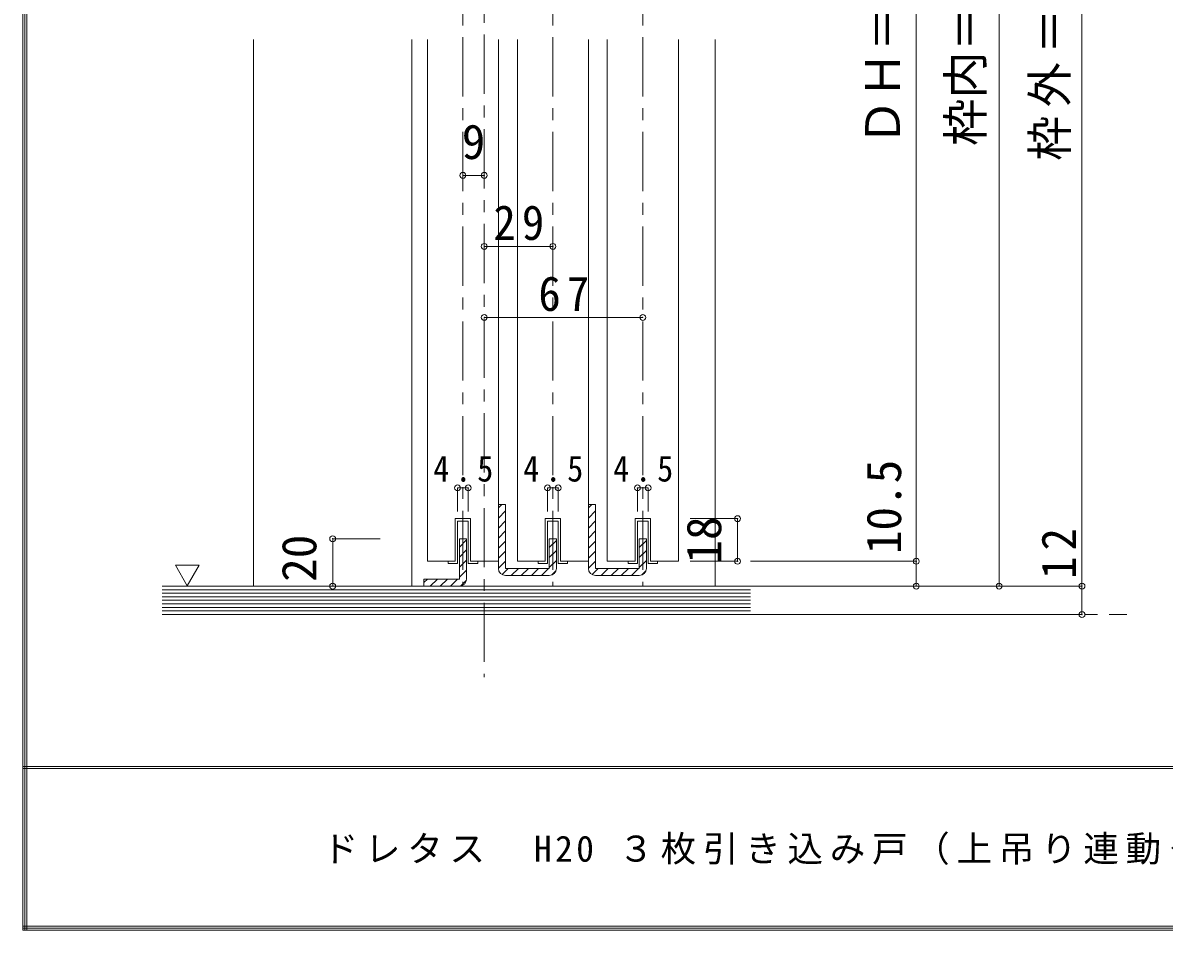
# Model space of a CAD drawing. Units: millimetres at full size, sheet at 1:5. Extents: x -973 to 977, y -718 to 696.
# Drawn here: x -973.3 to -491.2, y -700.8 to -317.6 of the extents above; entities that cross this region are included whole.
import ezdxf
from ezdxf.enums import TextEntityAlignment as Align

# ---------------------------------------------------------------- set-up
doc = ezdxf.new("R2010")
doc.units = ezdxf.units.MM
doc.header["$LTSCALE"] = 5
doc.header["$PDMODE"] = 32
doc.header["$PDSIZE"] = 2.5
doc.linetypes.add('CHAIN1', pattern=[8, 5, -1, 1, -1])
doc.linetypes.add('DASHED1', pattern=[1.8, 1.2, -0.6])
for name, color, linetype, lineweight in [('0-1_通り芯', 4, 'CHAIN1', 9), ('0-3_仕上げ', 2, 'Continuous', 9), ('0-4_枠', 3, 'Continuous', 9), ('0-6_扉', 6, 'Continuous', 9), ('0-7_金物', 7, 'Continuous', 9), ('0-A_文字', 7, 'Continuous', 9), ('0-B_寸法', 7, 'Continuous', 9), ('0-C_ハッチ', 4, 'DASHED1', 9), ('F-0_補助線', 7, 'Continuous', 9)]:
    doc.layers.add(name, color=color, linetype=linetype, lineweight=lineweight)
doc.styles.add('ＭＳ ゴシック', font='')
doc.styles.get('ＭＳ ゴシック').set_extended_font_data('MS Gothic')

msp = doc.modelspace()

# ---------------------------------------------------------------- linework, layer by layer
at = {"layer": '0-1_通り芯'}
for p, q in [((-787.464, -3.651), (-787.464, -555.5)), ((-778.464, -2.5), (-778.464, -593.959)), ((-749.464, -3.651), (-749.464, -555.5)), ((-711.464, -3.651), (-711.464, -555.5)), ((-914.464, -567.5), (-506.964, -567.5))]:
    msp.add_line(p, q, dxfattribs=at)
at = {"layer": '0-3_仕上げ'}
for p, q in [((-914.464, -555.5), (-665.964, -555.5)), ((-914.464, -567.5), (-665.964, -567.5))]:
    msp.add_line(p, q, dxfattribs=at)
at = {"layer": '0-3_仕上げ', "color": 7}
for p, q in [((-914.464, -557), (-665.964, -557)), ((-914.464, -558.5), (-665.964, -558.5)), ((-914.464, -560), (-665.964, -560)), ((-914.464, -561.5), (-665.964, -561.5)), ((-914.464, -563), (-665.964, -563)), ((-914.464, -564.5), (-665.964, -564.5)), ((-914.464, -566), (-665.964, -566))]:
    msp.add_line(p, q, dxfattribs=at)
at = {"layer": '0-4_枠', "color": 4}
for p, q in [((-875.964, -324.576), (-875.964, -555.5)), ((-808.964, -324.576), (-808.964, -555.5)), ((-680.964, -324.576), (-680.964, -555.5))]:
    msp.add_line(p, q, dxfattribs=at)
at = {"layer": '0-6_扉'}
for p, q in [((-802.464, -324.576), (-802.464, -545)), ((-772.464, -324.576), (-772.464, -545)), ((-764.464, -324.576), (-764.464, -545)), ((-734.464, -324.576), (-734.464, -545)), ((-726.464, -324.576), (-726.464, -545)), ((-696.464, -324.576), (-696.464, -545)), ((-790.714, -527), (-790.714, -545)), ((-784.214, -527), (-790.714, -527)), ((-784.214, -527), (-784.214, -545)), ((-752.714, -527), (-752.714, -545)), ((-746.214, -527), (-752.714, -527)), ((-746.214, -527), (-746.214, -545)), ((-714.714, -527), (-714.714, -545)), ((-708.214, -527), (-714.714, -527)), ((-708.214, -527), (-708.214, -545)), ((-790.714, -545), (-802.464, -545)), ((-772.464, -545), (-784.214, -545)), ((-752.714, -545), (-764.464, -545)), ((-734.464, -545), (-746.214, -545)), ((-714.714, -545), (-726.464, -545)), ((-696.464, -545), (-708.214, -545))]:
    msp.add_line(p, q, dxfattribs=at)
at = {"layer": '0-7_金物', "color": 3}
for p, q in [((-769.464, -520.999), (-772.464, -520.999)), ((-772.464, -520.999), (-772.464, -544.999)), ((-769.464, -520.999), (-769.464, -547.999)), ((-731.464, -520.999), (-734.464, -520.999)), ((-734.464, -520.999), (-734.464, -544.999)), ((-731.464, -520.999), (-731.464, -547.999)), ((-788.964, -535.5), (-785.964, -535.5)), ((-788.964, -535.5), (-788.964, -552.5)), ((-785.964, -552.5), (-785.964, -535.5)), ((-747.964, -535.5), (-750.964, -535.5)), ((-750.964, -535.5), (-750.964, -547.999)), ((-747.964, -535.5), (-747.964, -548)), ((-709.964, -535.5), (-712.964, -535.5)), ((-712.964, -535.5), (-712.964, -547.999)), ((-709.964, -535.5), (-709.964, -548)), ((-772.464, -547.999), (-772.464, -544.999)), ((-750.964, -547.999), (-769.464, -547.999)), ((-734.464, -547.999), (-734.464, -544.999)), ((-712.964, -547.999), (-731.464, -547.999)), ((-803.964, -552.5), (-803.964, -555.5)), ((-803.964, -552.5), (-788.964, -552.5)), ((-769.464, -550.999), (-750.963, -550.999)), ((-731.464, -550.999), (-712.963, -550.999)), ((-788.964, -555.5), (-803.964, -555.5))]:
    msp.add_line(p, q, dxfattribs=at)
at = {"layer": '0-7_金物'}
for p, q in [((-790.714, -545), (-790.714, -527)), ((-790.714, -527), (-784.214, -527)), ((-789.714, -546), (-789.714, -528)), ((-785.214, -528), (-789.714, -528)), ((-785.214, -528), (-785.214, -546)), ((-784.214, -527), (-784.214, -545)), ((-752.714, -545), (-752.714, -527)), ((-752.714, -527), (-746.214, -527)), ((-751.714, -546), (-751.714, -528)), ((-747.214, -528), (-751.714, -528)), ((-747.214, -528), (-747.214, -546)), ((-746.214, -527), (-746.214, -545)), ((-714.714, -545), (-714.714, -527)), ((-714.714, -527), (-708.214, -527)), ((-713.714, -546), (-713.714, -528)), ((-709.214, -528), (-713.714, -528)), ((-709.214, -528), (-709.214, -546)), ((-708.214, -527), (-708.214, -545)), ((-793.714, -545), (-790.714, -545)), ((-793.714, -546), (-793.714, -545)), ((-789.714, -546), (-793.714, -546)), ((-785.214, -546), (-781.214, -546)), ((-784.214, -545), (-781.214, -545)), ((-781.214, -545), (-781.214, -546)), ((-755.714, -545), (-752.714, -545)), ((-755.714, -546), (-755.714, -545)), ((-751.714, -546), (-755.714, -546)), ((-747.214, -546), (-743.214, -546)), ((-746.214, -545), (-743.214, -545)), ((-743.214, -545), (-743.214, -546)), ((-717.714, -545), (-714.714, -545)), ((-717.714, -546), (-717.714, -545)), ((-713.714, -546), (-717.714, -546)), ((-709.214, -546), (-705.214, -546)), ((-708.214, -545), (-705.214, -545)), ((-705.214, -545), (-705.214, -546))]:
    msp.add_line(p, q, dxfattribs=at)
at = {"layer": '0-7_金物', "color": 3}
for centre, start, end in [((-769.464, -547.999), 180, 270), ((-750.963, -548), 270, 0), ((-731.464, -547.999), 180, 270), ((-712.963, -548), 270, 0), ((-788.964, -552.5), 270, 0)]:
    msp.add_arc(centre, 3, start, end, dxfattribs=at)
at = {"layer": '0-A_文字'}
for p, q in [((-908.899, -546.686), (-898.899, -546.686)), ((-908.899, -546.686), (-903.899, -555.347)), ((-898.899, -546.686), (-903.899, -555.347))]:
    msp.add_line(p, q, dxfattribs=at)
at = {"layer": '0-B_寸法', "color": 4}
for p, q in [((-560.964, -61.651), (-560.964, -555.5)), ((-525.964, -567.5), (-525.964, -61.651)), ((-595.964, -91.651), (-595.964, -555.5)), ((-787.464, -382), (-778.464, -382)), ((-778.464, -412), (-749.464, -412)), ((-778.464, -442), (-711.464, -442)), ((-789.714, -514), (-785.214, -514)), ((-789.714, -514), (-789.714, -524)), ((-785.214, -514), (-785.214, -524)), ((-751.714, -514), (-747.214, -514)), ((-751.714, -514), (-751.714, -524)), ((-747.214, -514), (-747.214, -524)), ((-713.714, -514), (-709.214, -514)), ((-713.714, -514), (-713.714, -524)), ((-709.214, -514), (-709.214, -524)), ((-671.464, -527), (-691.464, -527)), ((-671.464, -545), (-671.464, -527)), ((-842.464, -555.5), (-842.464, -535.5)), ((-842.464, -535.5), (-822.464, -535.5)), ((-671.464, -545), (-691.464, -545)), ((-595.964, -545), (-665.964, -545)), ((-842.464, -555.5), (-822.464, -555.5)), ((-525.964, -555.5), (-665.964, -555.5)), ((-525.964, -567.5), (-665.964, -567.5))]:
    msp.add_line(p, q, dxfattribs=at)
at = {"layer": '0-B_寸法'}
for p in [(-787.464, -382), (-778.464, -382), (-778.464, -412), (-749.464, -412), (-778.464, -442), (-711.464, -442), (-789.714, -514), (-785.214, -514), (-751.714, -514), (-747.214, -514), (-713.714, -514), (-709.214, -514), (-671.464, -527), (-842.464, -535.5), (-671.464, -545), (-595.964, -545), (-842.464, -555.5), (-595.964, -555.5), (-560.964, -555.5), (-560.964, -555.5), (-525.964, -555.5), (-525.964, -567.5)]:
    msp.add_point(p, dxfattribs=at)
at = {"layer": '0-C_ハッチ', "linetype": 'Continuous'}
for p, q in [((-772.464, -522.483), (-770.98, -520.999)), ((-772.464, -526.726), (-769.464, -523.726)), ((-734.464, -522.483), (-732.98, -520.999)), ((-734.464, -526.726), (-731.464, -523.726)), ((-772.464, -530.969), (-769.464, -527.969)), ((-734.464, -530.969), (-731.464, -527.969)), ((-772.464, -535.211), (-769.464, -532.211)), ((-734.464, -535.211), (-731.464, -532.211)), ((-788.964, -538.982), (-785.964, -535.982)), ((-772.464, -539.454), (-769.464, -536.454)), ((-750.964, -539.167), (-747.964, -536.167)), ((-734.464, -539.454), (-731.464, -536.454)), ((-712.964, -539.167), (-709.964, -536.167)), ((-788.964, -543.225), (-785.964, -540.225)), ((-788.964, -547.468), (-785.964, -544.468)), ((-772.464, -543.697), (-769.464, -540.697)), ((-750.964, -543.41), (-747.964, -540.41)), ((-750.964, -547.652), (-747.964, -544.652)), ((-734.464, -543.697), (-731.464, -540.697)), ((-712.964, -543.41), (-709.964, -540.41)), ((-712.964, -547.652), (-709.964, -544.652)), ((-788.964, -551.71), (-785.964, -548.71)), ((-772.464, -547.939), (-769.464, -544.939)), ((-770.91, -550.628), (-768.281, -547.999)), ((-767.039, -550.999), (-764.039, -547.999)), ((-762.796, -550.999), (-759.796, -547.999)), ((-758.553, -550.999), (-755.553, -547.999)), ((-754.311, -550.999), (-751.311, -547.999)), ((-749.857, -550.788), (-748.174, -549.106)), ((-734.464, -547.939), (-731.464, -544.939)), ((-732.91, -550.628), (-730.281, -547.999)), ((-729.039, -550.999), (-726.039, -547.999)), ((-724.796, -550.999), (-721.796, -547.999)), ((-720.553, -550.999), (-717.553, -547.999)), ((-716.311, -550.999), (-713.311, -547.999)), ((-711.857, -550.788), (-710.174, -549.106)), ((-803.964, -553.982), (-802.481, -552.5)), ((-801.239, -555.5), (-798.239, -552.5)), ((-796.996, -555.5), (-793.996, -552.5)), ((-792.753, -555.5), (-789.754, -552.5)), ((-788.47, -555.459), (-786.004, -552.993))]:
    msp.add_line(p, q, dxfattribs=at)
at = {"layer": 'F-0_補助線', "color": 6}
for p, q in [((-973.347, 695.833), (-973.347, -700.833)), ((-972.514, 695.833), (-972.514, -700.833)), ((-971.68, 695.833), (-971.68, -700.833)), ((976.653, -631.667), (-973.347, -631.667)), ((976.653, -632.5), (-973.347, -632.5)), ((976.653, -699.167), (-973.347, -699.167)), ((976.653, -700), (-973.347, -700)), ((976.653, -700.833), (-973.347, -700.833))]:
    msp.add_line(p, q, dxfattribs=at)

# ---------------------------------------------------------------- texts
at = {"layer": '0-B_寸法', "style": 'ＭＳ ゴシック'}
for s, p in [('ＤＨ＝1,983', (-598.464, -369.576)), ('枠内＝2,005', (-563.464, -369.576)), ('10.5', (-597.964, -542)), ('18', (-673.964, -546)), ('20', (-844.964, -553.707))]:
    msp.add_text(s, height=14.66, rotation=90, dxfattribs=at).set_placement(p, align=Align.BOTTOM_LEFT)
msp.add_text('9', height=14.66, dxfattribs=at).set_placement((-787.964, -379.5), align=Align.BOTTOM_LEFT)
at = {"layer": '0-B_寸法', "char_height": 14.66, "attachment_point": 7, "rotation": 90, "style": 'ＭＳ ゴシック'}
for s, insert in [('\\T1.19;\\W0.95;枠外＝2,035', (-528.464, -375.826)), ('\\T1.27;\\W0.95;12', (-528.464, -552.5))]:
    msp.add_mtext(s, dxfattribs=dict(at, insert=insert))
at = {"layer": '0-B_寸法', "attachment_point": 7, "style": 'ＭＳ ゴシック'}
for s, insert, char_height in [('\\T1.27;\\W0.95;29', (-774.589, -409.5), 14.66), ('\\T1.27;\\W0.95;67', (-755.589, -439.5), 14.66), ('\\T1.38;\\W0.9;4.5', (-799.964, -511.5), 11), ('\\T1.38;\\W0.9;4.5', (-761.964, -511.5), 11), ('\\T1.38;\\W0.9;4.5', (-723.964, -511.5), 11)]:
    msp.add_mtext(s, dxfattribs=dict(at, insert=insert, char_height=char_height))
at = {"layer": 'F-0_補助線', "insert": (-846.68, -673.333), "char_height": 11, "attachment_point": 7, "style": 'ＭＳ ゴシック'}
msp.add_mtext('\\T1.19;ドレタス\u3000H20\\~３枚引き込み戸（上吊り連動タイプ）固定枠195㎜幅', dxfattribs=at)

doc.saveas('drawing.dxf')
